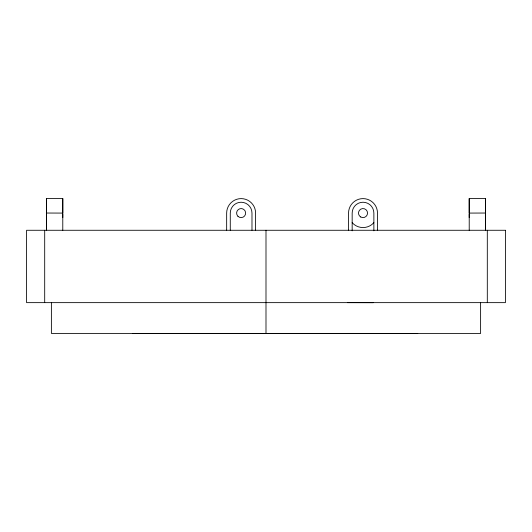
<?xml version="1.0" encoding="UTF-8"?>
<svg xmlns="http://www.w3.org/2000/svg" width="532" height="532" viewBox="0 0 532 532"><rect width="100%" height="100%" fill="white"/><g stroke="black" fill="none" stroke-linecap="round" stroke-linejoin="round"><path stroke-width="0.8" d="M46.503 230.283L46.503 198.556L62.783 198.556L62.783 230.323M51.385 302.642L51.385 333.398L373.304 333.398M62.783 217.608L62.783 214.256M62.783 198.556L62.783 213.086L46.503 213.033M265.993 333.398L266 230.27M469.217 217.608L469.217 214.256M485.497 230.303L485.497 198.556L469.217 198.556L469.217 213.086L485.497 213.033M480.615 302.688L480.609 333.444L132.794 333.444M485.497 230.283L485.497 198.556M487.305 302.642L487.305 230.27M373.87 222.509L373.251 223.32A14.47 14.47 0 0 1 352.783 223.32L352.164 222.509M347.569 302.642L373.304 302.688M347.562 333.398L417.753 333.444M469.217 198.556L469.217 230.323M377.494 230.303L377.494 213.086A14.47 14.47 0 0 0 363.017 198.609A14.47 14.47 0 0 0 348.546 213.086L348.546 230.323M373.87 230.808L373.87 213.086A10.853 10.853 0 0 0 363.017 202.233A10.853 10.853 0 0 0 352.164 213.086L352.164 230.822M255.599 230.303L255.599 213.086A14.47 14.47 0 0 0 241.129 198.609A14.47 14.47 0 0 0 226.659 213.086L226.659 230.323M251.982 230.303L251.982 213.086A10.853 10.853 0 0 0 241.129 202.233A10.853 10.853 0 0 0 230.276 213.086L230.276 230.303M46.503 198.556L46.503 230.303M44.695 230.27L44.695 302.642M505.4 230.27L505.4 302.642L26.6 302.642L26.6 230.27L505.4 230.276M237.93 216.285A4.522 4.522 0 0 0 245.498 214.256A4.522 4.522 0 0 0 239.959 208.717A4.522 4.522 0 0 0 237.93 216.285M360.756 217.003A4.522 4.522 0 0 0 367.539 213.086A4.522 4.522 0 0 0 360.756 209.169A4.522 4.522 0 0 0 360.756 217.003"/></g></svg>
